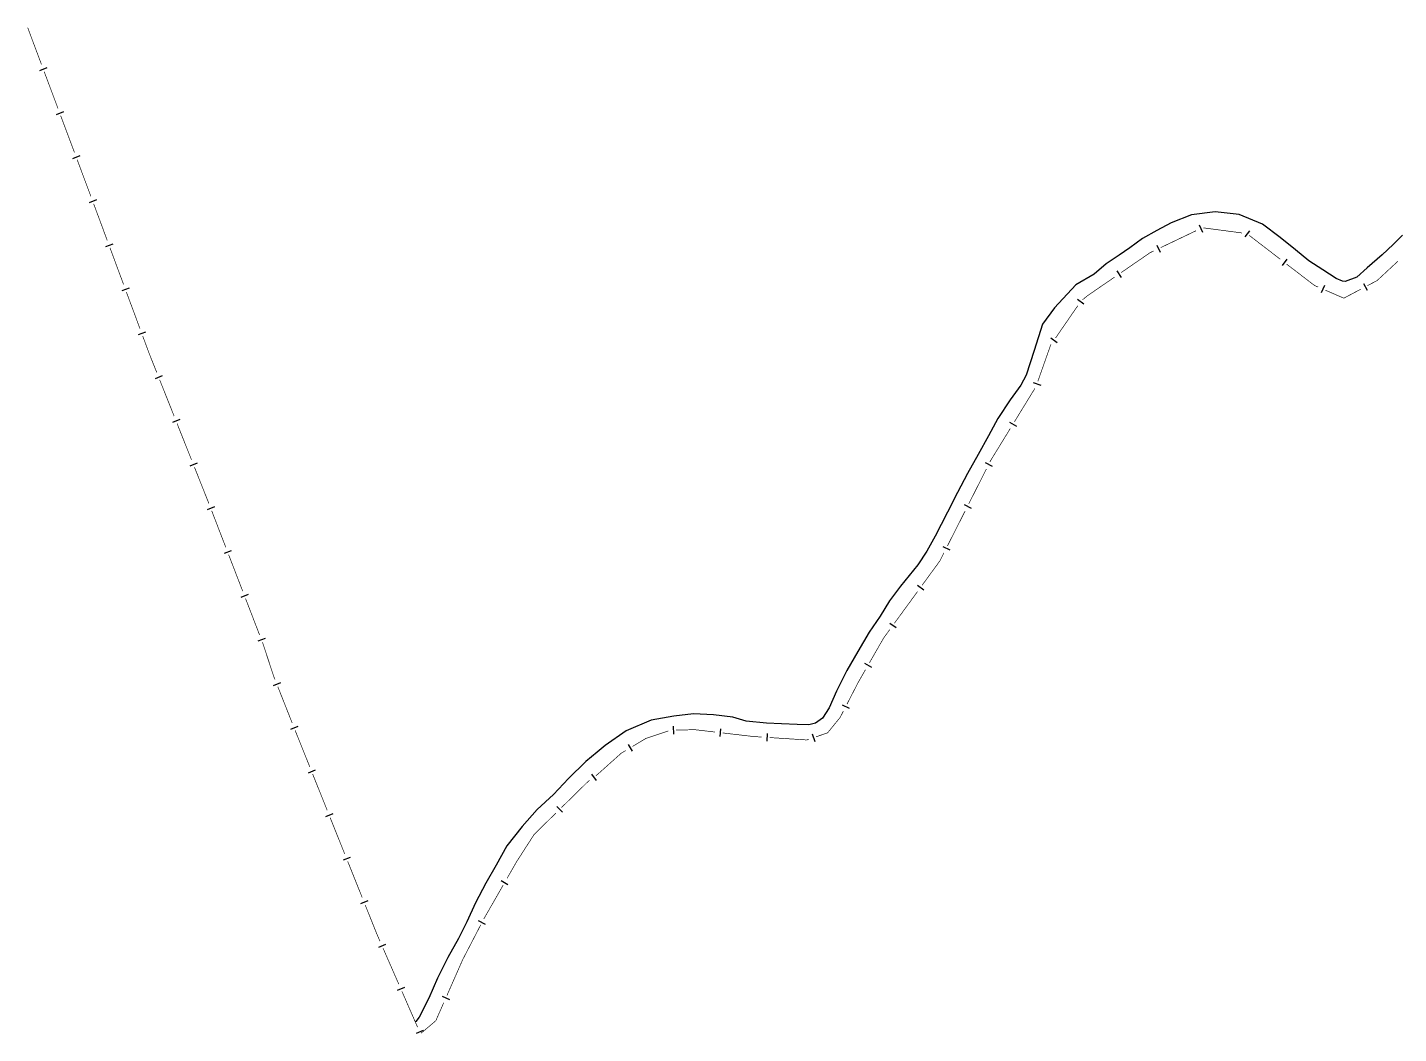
# Model space of a CAD drawing. Extents: x 212200 to 214553, y 4880545 to 4882659.
# Drawn here: x 212535 to 213060, y 4880545 to 4880930 of the extents above; entities that cross this region are included whole.
import ezdxf

# ---------------------------------------------------------------- set-up
doc = ezdxf.new("R2010")
doc.units = 0
doc.header["$LTSCALE"] = 1.5
doc.header["$MEASUREMENT"] = 0
doc.layers.add('HD-CURSO-PERENE', color=170, linetype='CONTINUOUS')
doc.layers.add('LM-LIM-SETORES-BAIRROS', color=250, linetype='CONTINUOUS')

msp = doc.modelspace()

# ---------------------------------------------------------------- linework, layer by layer
at = {"layer": 'HD-CURSO-PERENE', "linetype": 'Continuous'}
for points in [[(213061.368404, 4880850.77496, 2.874318), (213057.829334, 4880847.252776, 2.874318), (213053.587585, 4880843.28209, 2.874318), (213047.879768, 4880838.327215, 2.874318), (213043.884974, 4880834.789044, 2.874318), (213039.450423, 4880833.140453, 2.874318), (213038.381192, 4880833.167688, 2.874318), (213035.960418, 4880834.227711, 2.874318), (213030.877848, 4880837.586543, 2.874318), (213025.473444, 4880840.992846, 2.874318), (213020.407962, 4880845.204002, 2.874318), (213014.526129, 4880849.883881, 2.874318), (213007.757485, 4880855.1059, 2.874318), (212998.868999, 4880858.784831, 2.874318), (212989.700579, 4880859.821142, 2.874318), (212980.598881, 4880858.592915, 2.874318), (212972.748871, 4880855.505299, 2.874318), (212967.356815, 4880852.659707, 2.874318), (212961.880544, 4880849.538378, 2.874318), (212957.047048, 4880846.021405, 2.874318), (212952.915652, 4880843.171135, 2.874318), (212947.96697, 4880839.796119, 2.874318), (212943.35501, 4880835.945498, 2.874318), (212936.276412, 4880831.770321, 2.874318), (212928.196691, 4880823.057217, 2.874318), (212923.502496, 4880816.683075, 2.874318), (212920.408016, 4880806.641918, 2.874318), (212918.780463, 4880801.871295, 2.874318), (212917.293853, 4880797.215774, 2.874318), (212915.233555, 4880793.36009, 2.874318), (212911.158991, 4880787.761486, 2.874318), (212906.484503, 4880780.655241, 2.874318), (212902.853664, 4880773.943742, 2.874318), (212898.932748, 4880766.834932, 2.874318), (212894.814327, 4880759.505539, 2.874318), (212891.058442, 4880752.273341, 2.874318), (212887.132692, 4880744.763313, 2.874318), (212884.72585, 4880739.98709, 2.874318), (212882.427277, 4880735.600242, 2.867298), (212879.222166, 4880729.790979, 2.867298), (212875.816737, 4880724.582675, 2.867298), (212869.165449, 4880716.408298, 2.867298), (212865.035359, 4880710.822371, 2.867298), (212861.463534, 4880704.917514, 2.867298), (212857.1334, 4880698.76663, 2.867298), (212852.818962, 4880691.353405, 2.867298), (212848.601843, 4880684.043965, 2.867298), (212844.748849, 4880676.107566, 2.867298), (212841.833393, 4880669.776989, 2.867298), (212839.266438, 4880665.841542, 2.867298), (212836.707658, 4880663.963791, 2.867298), (212834.034769, 4880663.242892, 2.867298), (212829.636471, 4880663.334473, 2.867298), (212823.596881, 4880663.665797, 2.867298), (212817.884768, 4880663.842773, 2.867298), (212810.15681, 4880664.634126, 2.867298), (212805.036371, 4880666.142803, 2.867298), (212797.62216, 4880667.050871, 2.867298), (212789.955043, 4880667.465382, 2.867298), (212782.416563, 4880666.53682, 2.867298), (212773.74998, 4880665.10261, 2.867298), (212764.163443, 4880660.950459, 2.867298), (212756.12618, 4880655.364892, 2.867298), (212753.101013, 4880652.849947, 2.867298)], [(212753.101013, 4880652.849947, 2.867298), (212748.747939, 4880649.231059, 2.867298), (212742.090595, 4880642.664566, 2.867298), (212736.354212, 4880636.620341, 2.867298), (212730.120975, 4880630.780799, 2.867298), (212724.339043, 4880624.378578, 2.867298), (212718.475351, 4880616.870799, 2.867298), (212714.349155, 4880609.481643, 2.867298), (212710.465798, 4880602.650471, 2.867298), (212706.449264, 4880595.05834, 2.867298), (212703.157532, 4880587.833056, 2.867298), (212699.946466, 4880581.43037, 2.867298), (212695.84733, 4880574.11649, 2.867298), (212691.932439, 4880566.216597, 2.867298), (212688.555984, 4880558.581697, 2.867298), (212684.895138, 4880551.265812, 2.867298), (212683.575196, 4880549.599491, 2.867298), (212683.420536, 4880549.484857, 2.867298)]]:
    msp.add_polyline3d(points, dxfattribs=at)
at = {"layer": 'LM-LIM-SETORES-BAIRROS', "const_width": 0.25}
for points in [[(212538.613617, 4880920.783901), (212535.063065, 4880930.294963)], [(212538.910828, 4880919.989881), (212538.613617, 4880920.783901)], [(212540.313061, 4880916.243717), (212538.910828, 4880919.989881)], [(212546.623113, 4880899.385981), (212541.364737, 4880913.434094)], [(212552.933164, 4880882.528246), (212547.674788, 4880896.576359)], [(212559.243216, 4880865.67051), (212553.98484, 4880879.718623)], [(212565.50666, 4880848.795414), (212560.293583, 4880862.8604)], [(212982.342566, 4880852.536008), (212968.80742, 4880846.070729)], [(212999.95043, 4880851.681486), (212985.079172, 4880853.642531)], [(213014.59615, 4880841.610988), (213002.700384, 4880850.748316)], [(212571.762353, 4880831.917431), (212566.549275, 4880845.982417)], [(212964.771109, 4880844.142721), (212953.624413, 4880836.479368)], [(212965.198048, 4880844.346655), (212964.771109, 4880844.142721)], [(212966.100391, 4880844.777674), (212965.198048, 4880844.346655)], [(213059.58853, 4880840.840949), (213052.27245, 4880834.023693)], [(212951.152287, 4880834.779781), (212941.263784, 4880827.981435)], [(213027.665302, 4880831.572364), (213016.975303, 4880839.783523)], [(213028.142812, 4880831.365443), (213027.665302, 4880831.572364)], [(213029.060367, 4880830.967836), (213028.142812, 4880831.365443)], [(213038.909494, 4880826.699881), (213031.813034, 4880829.775014)], [(213045.331016, 4880830.09951), (213039.1445, 4880826.824296)], [(213051.652912, 4880833.446396), (213047.982379, 4880831.503173)], [(213052.27245, 4880834.023693), (213051.652912, 4880833.446396)], [(212578.018045, 4880815.039449), (212572.804968, 4880829.104434)], [(212940.793641, 4880827.658212), (212938.921084, 4880826.110361)], [(212941.263784, 4880827.981435), (212940.793641, 4880827.658212)], [(213039.1445, 4880826.824296), (213038.909494, 4880826.699881)], [(212937.048348, 4880823.796327), (212928.53877, 4880811.443713)], [(212581.461296, 4880805.749491), (212579.060661, 4880812.226451)], [(212926.654976, 4880808.709173), (212921.769376, 4880794.866641)], [(212926.836854, 4880808.97319), (212926.654976, 4880808.709173)], [(212581.495472, 4880805.663576), (212581.461296, 4880805.749491)], [(212584.45243, 4880798.230111), (212581.495472, 4880805.663576)], [(212591.105587, 4880781.504815), (212585.56129, 4880795.442562)], [(212920.621359, 4880792.108944), (212912.778931, 4880779.322376)], [(212597.758743, 4880764.77952), (212592.214446, 4880778.717266)], [(212911.210446, 4880776.765063), (212903.890846, 4880764.830933)], [(212604.257106, 4880748.443358), (212598.867602, 4880761.991971)], [(212902.071004, 4880761.269561), (212895.297214, 4880747.886147)], [(212903.791785, 4880764.669421), (212903.425761, 4880763.946244)], [(212903.890846, 4880764.830933), (212903.791785, 4880764.669421)], [(212604.40775, 4880748.052599), (212604.257106, 4880748.443358)], [(212610.882586, 4880731.257466), (212605.48689, 4880745.253411)], [(212893.942456, 4880745.209464), (212887.168667, 4880731.82605)], [(212617.357422, 4880714.462333), (212611.961726, 4880728.458277)], [(212884.221802, 4880726.003738), (212877.463537, 4880716.73077)], [(212884.459152, 4880726.472684), (212884.221802, 4880726.003738)], [(212885.813909, 4880729.149367), (212884.459152, 4880726.472684)], [(212875.69658, 4880714.30634), (212866.861792, 4880702.184189)], [(212623.832258, 4880697.6672), (212618.436562, 4880711.663144)], [(212865.094835, 4880699.759759), (212863.327877, 4880697.335329)], [(212625.047728, 4880694.514382), (212624.911398, 4880694.868011)], [(212625.242644, 4880693.924762), (212625.047728, 4880694.514382)], [(212629.269174, 4880681.744508), (212625.242644, 4880693.924762)], [(212862.741987, 4880696.531434), (212857.266739, 4880686.984847)], [(212863.327877, 4880697.335329), (212862.741987, 4880696.531434)], [(212855.774203, 4880684.382476), (212853.286642, 4880680.045191)], [(212629.332247, 4880681.585075), (212629.269174, 4880681.744508)], [(212629.700111, 4880680.655195), (212629.332247, 4880681.585075)], [(212636.32167, 4880663.917365), (212630.803704, 4880677.865557)], [(212853.001141, 4880679.547394), (212848.684527, 4880671.167716)], [(212853.286642, 4880680.045191), (212853.001141, 4880679.547394)], [(212847.310706, 4880668.500767), (212846.394824, 4880666.722802)], [(212846.071599, 4880666.095336), (212841.465132, 4880660.439767)], [(212846.394824, 4880666.722802), (212846.071599, 4880666.095336)], [(212643.015504, 4880647.208324), (212637.431896, 4880661.130369)], [(212771.672527, 4880658.036998), (212766.588832, 4880654.993627)], [(212771.743596, 4880658.060843), (212771.672527, 4880658.036998)], [(212780.276124, 4880660.923705), (212771.743596, 4880658.060843)], [(212790.412847, 4880661.410256), (212783.232096, 4880661.240718)], [(212791.224589, 4880661.315554), (212790.412847, 4880661.410256)], [(212798.177431, 4880660.504388), (212791.224589, 4880661.315554)], [(212812.901232, 4880658.786611), (212801.157221, 4880660.156746)], [(212813.077204, 4880658.775312), (212812.901232, 4880658.786611)], [(212816.071037, 4880658.583047), (212813.077204, 4880658.775312)], [(212833.328181, 4880657.474789), (212819.064869, 4880658.390782)], [(212833.997369, 4880657.703851), (212833.328181, 4880657.474789)], [(212841.262172, 4880660.190583), (212836.835693, 4880658.675405)], [(212841.465132, 4880660.439767), (212841.262172, 4880660.190583)], [(212762.33634, 4880652.447859), (212753.363085, 4880644.414672)], [(212763.156823, 4880652.939044), (212762.33634, 4880652.447859)], [(212764.014825, 4880653.45269), (212763.156823, 4880652.939044)], [(212649.715835, 4880630.501871), (212644.132226, 4880644.423916)], [(212749.558949, 4880641.545517), (212739.402011, 4880631.57325)], [(212750.172923, 4880642.003387), (212749.558949, 4880641.545517)], [(212753.147536, 4880644.221704), (212752.57782, 4880643.796839)], [(212753.363085, 4880644.414672), (212753.147536, 4880644.221704)], [(212656.416165, 4880613.795418), (212650.832556, 4880627.717463)], [(212737.26132, 4880629.47148), (212729.412116, 4880621.764989)], [(212722.198082, 4880610.811391), (212728.687173, 4880620.905533)], [(212728.687173, 4880620.905533), (212728.944597, 4880621.305971)], [(212729.412116, 4880621.764989), (212728.944597, 4880621.305971)], [(212663.116496, 4880597.088965), (212657.532887, 4880611.011009)], [(212718.586942, 4880604.505371), (212722.065504, 4880610.579875)], [(212722.065504, 4880610.579875), (212722.198082, 4880610.811391)], [(212709.642067, 4880588.885217), (212717.096129, 4880601.902012)], [(212668.739697, 4880583.068202), (212664.233217, 4880594.304556)], [(212669.09764, 4880582.249383), (212668.739697, 4880583.068202)], [(212701.583729, 4880573.330751), (212708.483802, 4880586.649497)], [(212669.898734, 4880580.416831), (212669.09764, 4880582.249383)], [(212677.108578, 4880563.923858), (212671.100375, 4880577.668002)], [(212701.583729, 4880573.330751), (212695.54265, 4880559.601025)], [(212684.318423, 4880547.430886), (212678.310219, 4880561.17503)], [(212694.334434, 4880556.85508), (212691.515264, 4880550.447875)], [(212691.276553, 4880549.90535), (212685.621936, 4880545.120675)], [(212691.515264, 4880550.447875), (212691.276553, 4880549.90535)]]:
    msp.add_lwpolyline(points, dxfattribs=at)
at = {"layer": 'LM-LIM-SETORES-BAIRROS'}
for points in [[(212542.41899, 4880914.896473), (212539.609367, 4880913.844798)], [(212548.729041, 4880898.038737), (212545.919419, 4880896.987062)], [(212555.039093, 4880881.181002), (212552.22947, 4880880.129326)], [(212561.349144, 4880864.323266), (212558.539521, 4880863.271591)], [(212983.500724, 4880854.751559), (212984.79378, 4880852.04453)], [(213002.821066, 4880852.547048), (213000.9936, 4880850.167894)], [(212567.608236, 4880847.441391), (212564.795238, 4880846.398775)], [(212967.258549, 4880846.993225), (212968.551605, 4880844.286196)], [(213017.095985, 4880841.582255), (213015.268519, 4880839.203101)], [(212951.950578, 4880837.148902), (212953.650164, 4880834.676776)], [(212573.863928, 4880830.563408), (212571.050931, 4880829.520792)], [(213031.49189, 4880831.548954), (213030.299068, 4880828.796288)], [(213046.39676, 4880832.360967), (213047.800423, 4880829.709603)], [(212936.947697, 4880826.2943), (212939.41822, 4880824.592384)], [(212580.119621, 4880813.685425), (212577.306624, 4880812.642809)], [(212926.736203, 4880811.471163), (212929.206726, 4880809.769247)], [(212586.585445, 4880796.926174), (212583.797895, 4880795.817315)], [(212920.022071, 4880794.422881), (212922.851042, 4880793.42442)], [(212593.238601, 4880780.200879), (212590.451052, 4880779.09202)], [(212910.977446, 4880779.254181), (212913.534759, 4880777.685696)], [(212599.891757, 4880763.475583), (212597.104208, 4880762.366724)], [(212901.635834, 4880763.731395), (212904.312517, 4880762.376638)], [(212606.526771, 4880746.726043), (212603.727582, 4880745.646904)], [(212893.507287, 4880747.671298), (212896.18397, 4880746.31654)], [(212613.001607, 4880729.93091), (212610.202418, 4880728.851771)], [(212885.37874, 4880731.611201), (212888.055423, 4880730.256443)], [(212875.662337, 4880716.806105), (212878.086767, 4880715.039148)], [(212619.476443, 4880713.135777), (212616.677254, 4880712.056638)], [(212865.060592, 4880702.259525), (212867.485022, 4880700.492567)], [(212625.951279, 4880696.340644), (212623.15209, 4880695.261504)], [(212855.468041, 4880686.863658), (212858.070412, 4880685.371122)], [(212631.830659, 4880679.347233), (212629.041021, 4880678.24364)], [(212846.893113, 4880670.965644), (212849.560061, 4880669.591822)], [(212638.451859, 4880662.616866), (212635.667451, 4880661.500144)], [(212782.196969, 4880662.716696), (212782.26778, 4880659.717532)], [(212800.337779, 4880661.762522), (212799.990136, 4880658.782732)], [(212818.163057, 4880659.951787), (212817.970793, 4880656.957954)], [(212835.403807, 4880659.770716), (212836.375362, 4880656.932392)], [(212764.960361, 4880655.766985), (212766.501298, 4880653.192978)], [(212645.15219, 4880645.910413), (212642.367781, 4880644.793691)], [(212750.879462, 4880644.40147), (212752.672914, 4880641.996573)], [(212737.637562, 4880631.943006), (212739.739333, 4880629.802314)], [(212651.85252, 4880629.20396), (212649.068111, 4880628.087238)], [(212658.552851, 4880612.497507), (212655.768442, 4880611.380785)], [(212718.894746, 4880602.024392), (212716.291387, 4880603.515204)], [(212665.253181, 4880595.791054), (212662.468772, 4880594.674332)], [(212710.275682, 4880586.847406), (212707.611933, 4880588.22742)], [(212672.074242, 4880579.185099), (212669.325414, 4880577.983458)], [(212679.284087, 4880562.692126), (212676.535258, 4880561.490485)], [(212693.766939, 4880559.289818), (212696.512884, 4880558.081602)], [(212686.493931, 4880546.199154), (212683.745102, 4880544.997513)]]:
    msp.add_lwpolyline(points, dxfattribs=at)

doc.saveas('drawing.dxf')
